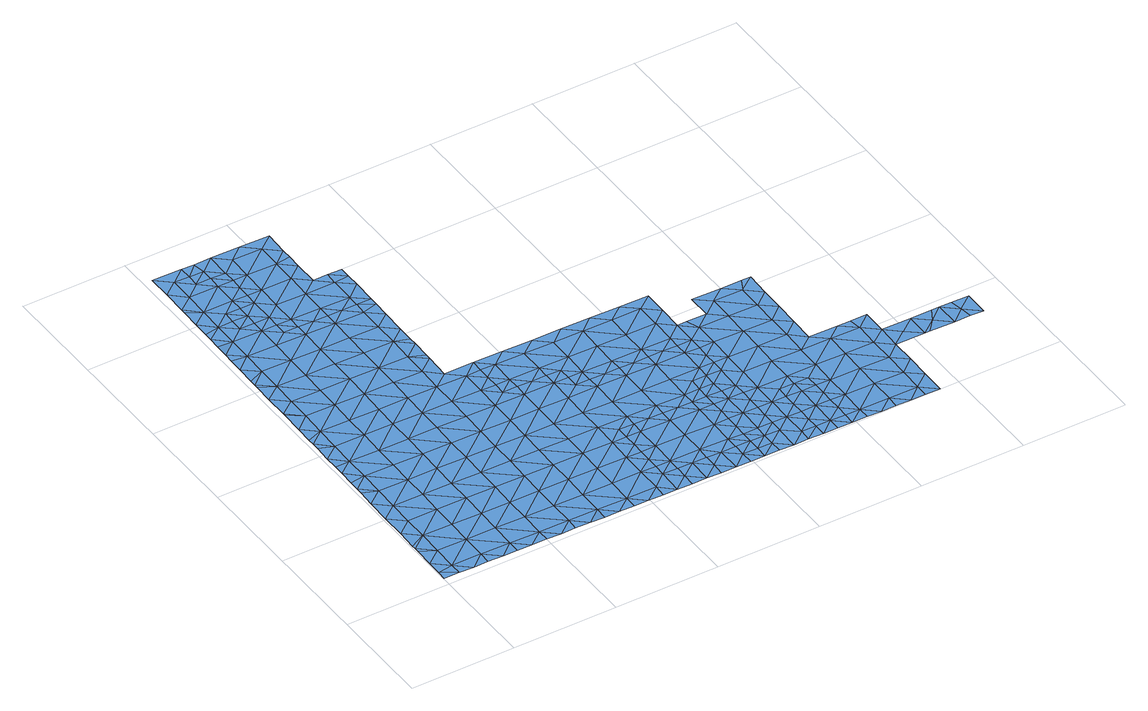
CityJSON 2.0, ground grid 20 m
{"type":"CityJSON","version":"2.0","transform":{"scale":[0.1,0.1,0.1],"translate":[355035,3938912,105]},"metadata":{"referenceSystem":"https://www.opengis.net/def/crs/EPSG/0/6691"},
"CityObjects":{
"waterbody1":{"type":"WaterBody","attributes":{"name":"9","class":"1140","function":"1","WaterBodyRiverFloodingRiskAttribute.description":"5","WaterBodyRiverFloodingRiskAttribute.rankOrg":"2","WaterBodyRiverFloodingRiskAttribute.adminType":"2","WaterBodyRiverFloodingRiskAttribute.scale":"L1"},"geometry":[{"type":"MultiSurface","lod":"1","boundaries":[[[0,1,2]],[[0,3,4]],[[2,3,0]],[[5,6,4]],[[5,7,6]],[[4,3,5]],[[8,9,7]],[[2,10,3]],[[5,8,7]],[[9,8,11]],[[12,13,11]],[[8,12,11]],[[3,14,5]],[[3,10,15]],[[5,14,8]],[[12,16,13]],[[17,13,16]],[[10,18,15]],[[3,15,14]],[[14,19,8]],[[8,20,12]],[[21,17,16]],[[22,17,21]],[[18,23,15]],[[24,22,21]],[[20,16,12]],[[25,24,26]],[[26,24,21]],[[27,14,15]],[[28,25,26]],[[8,19,20]],[[20,29,16]],[[16,30,21]],[[31,32,33]],[[32,28,26]],[[31,28,32]],[[15,23,27]],[[29,30,16]],[[21,30,26]],[[33,34,35]],[[14,36,19]],[[34,37,35]],[[34,33,32]],[[23,38,27]],[[39,32,26]],[[40,14,27]],[[37,41,42]],[[34,41,37]],[[41,43,42]],[[19,44,20]],[[38,45,27]],[[36,14,40]],[[26,30,39]],[[32,46,34]],[[47,48,49]],[[44,19,36]],[[47,43,48]],[[29,20,44]],[[43,41,48]],[[27,50,40]],[[50,27,45]],[[44,51,29]],[[48,52,49]],[[29,53,30]],[[32,39,54]],[[49,52,55]],[[46,32,54]],[[56,36,40]],[[41,34,46]],[[57,50,45]],[[50,58,40]],[[55,59,60]],[[46,61,41]],[[41,62,48]],[[60,59,63]],[[58,56,40]],[[53,29,51]],[[64,54,39]],[[55,52,59]],[[65,44,36]],[[61,62,41]],[[48,62,52]],[[39,30,64]],[[57,66,50]],[[67,63,68]],[[56,65,36]],[[65,51,44]],[[64,30,53]],[[69,67,68]],[[63,59,68]],[[52,70,59]],[[68,71,69]],[[54,72,46]],[[73,71,74]],[[66,75,50]],[[73,69,71]],[[50,75,58]],[[76,72,54]],[[77,53,51]],[[70,52,62]],[[74,78,79]],[[80,68,59]],[[54,64,76]],[[46,81,61]],[[82,77,51]],[[78,74,71]],[[82,51,65]],[[83,79,78]],[[75,84,58]],[[58,85,56]],[[86,62,61]],[[87,59,70]],[[75,66,88]],[[84,85,58]],[[89,90,91]],[[89,83,90]],[[77,92,53]],[[90,83,78]],[[71,68,80]],[[46,72,81]],[[56,93,65]],[[94,70,62]],[[64,53,92]],[[59,87,80]],[[88,95,75]],[[85,93,56]],[[93,82,65]],[[96,97,98]],[[76,64,92]],[[97,91,90]],[[96,91,97]],[[86,61,81]],[[99,100,98]],[[90,78,101]],[[71,80,102]],[[78,71,103]],[[95,104,75]],[[75,104,84]],[[99,98,97]],[[94,62,86]],[[87,70,94]],[[105,106,90]],[[103,71,102]],[[93,107,82]],[[82,108,77]],[[90,101,105]],[[76,92,109]],[[72,76,110]],[[97,90,106]],[[94,111,87]],[[101,78,103]],[[99,112,100]],[[87,113,80]],[[107,108,82]],[[110,76,109]],[[114,104,95]],[[111,113,87]],[[115,100,112]],[[104,116,84]],[[84,117,85]],[[118,102,80]],[[81,72,119]],[[120,99,97]],[[116,117,84]],[[121,101,103]],[[122,103,102]],[[108,123,77]],[[123,109,92]],[[119,72,110]],[[124,112,99]],[[86,81,119]],[[113,118,80]],[[85,125,93]],[[126,94,86]],[[92,77,123]],[[127,115,112]],[[97,106,128]],[[118,122,102]],[[114,129,104]],[[120,124,99]],[[117,125,85]],[[125,107,93]],[[130,110,109]],[[124,131,112]],[[126,111,94]],[[132,133,103]],[[128,106,134]],[[132,103,122]],[[131,127,112]],[[135,86,119]],[[120,97,128]],[[121,103,133]],[[136,116,104]],[[126,86,135]],[[137,108,107]],[[136,104,129]],[[134,138,128]],[[109,123,130]],[[139,122,118]],[[140,137,107]],[[141,124,120]],[[142,117,116]],[[143,144,110]],[[140,107,125]],[[145,123,108]],[[113,111,146]],[[147,148,128]],[[147,128,138]],[[110,130,143]],[[119,110,144]],[[136,129,149]],[[120,128,148]],[[111,126,146]],[[113,150,118]],[[151,141,120]],[[137,145,108]],[[152,116,136]],[[153,125,117]],[[135,119,144]],[[154,126,135]],[[155,130,123]],[[139,118,156]],[[151,120,148]],[[113,146,157]],[[149,158,136]],[[142,153,117]],[[153,140,125]],[[159,141,151]],[[145,155,123]],[[155,143,130]],[[116,152,142]],[[150,113,157]],[[118,150,156]],[[154,135,144]],[[154,160,126]],[[161,137,140]],[[162,157,146]],[[155,163,143]],[[143,164,144]],[[146,126,162]],[[165,156,150]],[[136,158,166]],[[144,167,154]],[[163,164,143]],[[161,140,153]],[[162,126,160]],[[168,145,137]],[[169,150,157]],[[152,136,170]],[[162,169,157]],[[158,171,166]],[[172,165,150]],[[170,173,152]],[[167,174,154]],[[175,168,137]],[[136,166,170]],[[154,174,160]],[[144,164,167]],[[176,155,145]],[[142,152,173]],[[137,161,175]],[[171,177,166]],[[178,162,160]],[[155,179,163]],[[180,178,160]],[[180,160,174]],[[150,181,172]],[[153,142,182]],[[177,183,166]],[[166,183,170]],[[184,164,163]],[[150,169,181]],[[182,142,173]],[[185,184,163]],[[155,176,179]],[[185,163,179]],[[186,167,164]],[[162,187,169]],[[188,162,178]],[[145,168,176]],[[161,153,189]],[[162,188,187]],[[190,191,170]],[[170,191,173]],[[190,170,183]],[[192,172,181]],[[193,181,169]],[[175,161,189]],[[194,186,164]],[[187,193,169]],[[194,164,184]],[[195,196,177]],[[177,196,183]],[[153,182,189]],[[197,182,173]],[[198,179,176]],[[199,197,173]],[[193,200,181]],[[173,191,199]],[[192,181,200]],[[201,183,196]],[[175,189,202]],[[200,203,192]],[[168,175,204]],[[176,205,198]],[[195,206,196]],[[207,208,182]],[[207,182,197]],[[204,175,202]],[[189,182,208]],[[209,201,196]],[[176,168,210]],[[209,196,206]],[[176,210,205]],[[189,211,202]],[[168,204,210]],[[212,209,206]],[[189,208,211]],[[213,205,210]],[[212,206,214]],[[211,208,215]],[[210,204,216]],[[217,209,212]],[[202,211,218]],[[204,202,219]],[[210,220,213]],[[214,221,212]],[[215,222,211]],[[223,220,210]],[[219,202,218]],[[210,216,223]],[[216,204,219]],[[224,212,221]],[[217,212,224]],[[225,218,211]],[[226,216,219]],[[211,222,225]],[[221,227,224]],[[228,219,218]],[[227,221,229]],[[225,222,230]],[[231,228,218]],[[226,219,232]],[[231,218,225]],[[233,224,227]],[[234,227,229]],[[230,235,225]],[[236,233,227]],[[232,219,228]],[[234,237,227]],[[237,236,227]],[[238,231,225]],[[238,225,235]],[[239,232,228]],[[240,228,231]],[[241,238,235]],[[242,239,228]],[[243,240,231]],[[243,231,238]],[[244,238,241]],[[242,228,240]],[[244,241,245]],[[244,246,238]],[[238,246,243]],[[247,242,240]],[[246,248,243]],[[243,248,240]],[[240,249,247]],[[250,248,246]],[[251,249,240]],[[248,251,240]],[[250,252,248]],[[253,249,251]],[[252,254,248]],[[248,254,251]],[[250,255,252]],[[254,256,251]],[[256,257,251]],[[253,251,257]]]}]},
"waterbody2":{"type":"WaterBody","attributes":{"name":"9","class":"1140","function":"1","WaterBodyRiverFloodingRiskAttribute.description":"5","WaterBodyRiverFloodingRiskAttribute.rankOrg":"1","WaterBodyRiverFloodingRiskAttribute.adminType":"2","WaterBodyRiverFloodingRiskAttribute.scale":"L1"},"geometry":[{"type":"MultiSurface","lod":"1","boundaries":[[[258,259,260]],[[258,260,261]],[[261,260,262]],[[263,262,260]],[[264,265,266]],[[266,265,267]],[[268,267,265]],[[269,267,268]],[[270,267,269]],[[258,261,271]],[[258,271,159]],[[267,270,272]],[[273,274,271]],[[105,101,275]],[[275,101,121]],[[133,132,276]],[[258,159,259]],[[139,156,276]],[[276,156,277]],[[156,165,277]],[[165,172,277]],[[277,269,276]],[[276,269,278]],[[269,279,278]],[[279,269,268]],[[268,280,279]],[[279,280,281]],[[282,281,280]],[[282,263,281]],[[279,281,283]],[[283,281,259]],[[259,148,283]],[[151,148,259]],[[141,159,274]],[[148,147,283]],[[138,134,275]],[[134,106,275]],[[138,275,133]],[[138,133,278]],[[283,138,278]],[[147,138,283]],[[278,279,283]],[[278,133,276]],[[132,122,139]],[[121,133,275]],[[106,105,275]],[[141,274,124]],[[271,274,159]],[[259,159,151]],[[259,281,260]],[[263,260,281]],[[270,269,277]],[[266,267,272]],[[270,277,172]],[[132,139,276]],[[203,272,270]],[[192,203,270]],[[172,192,270]],[[127,131,273]],[[274,273,131]],[[274,131,124]]]}]},
"waterbody3":{"type":"WaterBody","attributes":{"name":"9","class":"1140","function":"1","WaterBodyRiverFloodingRiskAttribute.description":"5","WaterBodyRiverFloodingRiskAttribute.rankOrg":"1","WaterBodyRiverFloodingRiskAttribute.adminType":"2","WaterBodyRiverFloodingRiskAttribute.scale":"L1"},"geometry":[{"type":"MultiSurface","lod":"1","boundaries":[[[284,285,286]],[[287,288,284]],[[288,287,289]],[[290,245,241]],[[290,241,286]],[[241,235,286]],[[286,235,291]],[[235,230,291]],[[292,291,293]],[[291,294,293]],[[294,197,293]],[[207,197,294]],[[208,207,215]],[[215,207,294]],[[215,294,222]],[[222,294,291]],[[295,285,284]],[[217,224,296]],[[230,222,291]],[[233,236,287]],[[289,287,236]],[[224,233,287]],[[296,224,287]],[[199,191,293]],[[191,297,293]],[[190,297,191]],[[190,183,297]],[[201,209,297]],[[296,297,209]],[[297,296,292]],[[284,292,296]],[[284,286,292]],[[288,295,284]],[[285,290,286]],[[292,286,291]],[[287,284,296]],[[217,296,209]],[[297,183,201]],[[297,292,293]],[[293,197,199]]]}]},
"waterbody4":{"type":"WaterBody","attributes":{"name":"9","class":"1140","function":"1","WaterBodyRiverFloodingRiskAttribute.description":"5","WaterBodyRiverFloodingRiskAttribute.rankOrg":"2","WaterBodyRiverFloodingRiskAttribute.adminType":"2","WaterBodyRiverFloodingRiskAttribute.scale":"L1"},"geometry":[{"type":"MultiSurface","lod":"1","boundaries":[[[290,298,245]],[[299,245,298]],[[299,298,300]],[[236,301,289]],[[289,302,288]],[[301,303,302]],[[302,304,288]],[[305,304,306]],[[298,307,308]],[[289,301,302]],[[308,300,298]],[[305,307,304]],[[295,288,304]],[[298,304,307]],[[298,290,285]],[[304,298,285]],[[295,304,285]],[[304,302,306]],[[303,301,309]],[[303,306,302]]]}]},
"waterbody5":{"type":"WaterBody","attributes":{"name":"9","class":"1140","function":"1","WaterBodyRiverFloodingRiskAttribute.description":"5","WaterBodyRiverFloodingRiskAttribute.rankOrg":"2","WaterBodyRiverFloodingRiskAttribute.adminType":"2","WaterBodyRiverFloodingRiskAttribute.scale":"L1"},"geometry":[{"type":"MultiSurface","lod":"1","boundaries":[[[310,311,312]],[[313,314,315]],[[316,314,313]],[[317,316,313]],[[313,315,318]],[[319,312,311]],[[312,320,321]],[[322,323,315]],[[315,314,322]],[[324,317,313]],[[325,317,324]],[[310,312,323]],[[312,315,323]],[[321,315,312]],[[326,315,321]],[[315,326,318]],[[318,324,313]],[[317,327,316]],[[328,320,312]],[[319,328,312]]]}]},
"waterbody6":{"type":"WaterBody","attributes":{"name":"9","class":"1140","function":"1","WaterBodyRiverFloodingRiskAttribute.description":"5","WaterBodyRiverFloodingRiskAttribute.rankOrg":"1","WaterBodyRiverFloodingRiskAttribute.adminType":"2","WaterBodyRiverFloodingRiskAttribute.scale":"L1"},"geometry":[{"type":"MultiSurface","lod":"1","boundaries":[[[329,330,331]],[[330,329,332]],[[333,330,332]],[[333,332,334]],[[332,335,334]],[[336,335,332]],[[337,335,336]],[[338,335,337]],[[338,220,335]],[[213,220,338]],[[198,205,339]],[[205,338,339]],[[339,338,340]],[[340,184,339]],[[184,340,194]],[[185,179,339]],[[303,309,341]],[[341,309,342]],[[309,343,342]],[[343,309,344]],[[345,343,344]],[[346,342,343]],[[346,310,342]],[[310,346,311]],[[347,348,349]],[[348,350,349]],[[350,351,349]],[[352,353,354]],[[352,355,353]],[[356,357,352]],[[358,359,360]],[[358,361,359]],[[361,362,359]],[[362,363,359]],[[362,364,363]],[[365,364,362]],[[366,364,365]],[[366,367,364]],[[368,369,333]],[[368,370,369]],[[249,370,368]],[[253,370,249]],[[253,257,370]],[[256,254,371]],[[372,371,254]],[[363,371,372]],[[363,372,373]],[[373,372,374]],[[255,374,372]],[[300,374,255]],[[300,375,374]],[[300,308,375]],[[305,306,376]],[[376,306,341]],[[314,376,341]],[[316,376,314]],[[316,327,376]],[[324,318,377]],[[378,377,318]],[[378,379,377]],[[379,378,380]],[[380,378,381]],[[321,381,378]],[[326,321,378]],[[323,322,341]],[[380,381,382]],[[382,349,380]],[[383,380,349]],[[380,383,379]],[[384,383,351]],[[385,386,387]],[[386,388,389]],[[388,375,389]],[[389,375,327]],[[386,389,325]],[[317,325,389]],[[386,325,377]],[[377,387,386]],[[379,387,377]],[[318,326,378]],[[324,377,325]],[[389,327,317]],[[327,375,376]],[[307,376,375]],[[322,314,341]],[[307,305,376]],[[299,300,390]],[[299,390,245]],[[244,245,390]],[[250,246,244]],[[250,390,255]],[[368,242,247]],[[368,391,242]],[[368,334,391]],[[334,392,391]],[[392,232,391]],[[226,232,392]],[[223,216,392]],[[223,392,220]],[[216,226,392]],[[391,232,239]],[[239,242,391]],[[250,244,390]],[[308,307,375]],[[388,374,375]],[[390,300,255]],[[252,255,372]],[[373,374,388]],[[393,363,373]],[[252,372,254]],[[257,256,371]],[[257,371,364]],[[370,257,367]],[[247,249,368]],[[369,370,367]],[[367,257,364]],[[394,395,365]],[[365,362,394]],[[364,371,363]],[[363,393,359]],[[359,393,360]],[[396,397,385]],[[355,398,353]],[[352,354,356]],[[354,399,356]],[[356,399,400]],[[400,401,356]],[[351,383,349]],[[382,347,349]],[[381,321,320]],[[310,323,342]],[[342,323,341]],[[306,303,341]],[[309,301,344]],[[186,194,340]],[[402,403,404]],[[402,361,403]],[[361,402,394]],[[394,402,405]],[[405,402,406]],[[186,340,407]],[[407,340,337]],[[408,407,337]],[[339,184,185]],[[179,198,339]],[[205,213,338]],[[220,392,335]],[[340,338,337]],[[336,408,337]],[[408,336,409]],[[409,336,332]],[[334,335,392]],[[333,334,368]],[[405,395,394]],[[361,394,362]],[[403,361,358]],[[406,402,404]],[[357,356,401]],[[329,409,332]],[[353,410,354]],[[237,234,344]],[[301,237,344]],[[236,237,301]],[[320,328,381]],[[328,411,381]],[[411,412,381]],[[413,414,415]],[[410,353,413]],[[416,417,396]],[[417,397,396]],[[418,369,367]],[[369,418,419]],[[333,369,419]],[[379,383,420]],[[384,420,383]],[[379,420,387]],[[421,387,420]],[[421,385,387]],[[385,421,396]],[[422,396,421]],[[421,415,422]],[[423,386,385]],[[388,386,423]],[[423,373,388]],[[373,423,393]],[[424,393,423]],[[360,393,424]],[[397,424,385]],[[385,424,423]],[[420,415,421]],[[416,396,422]],[[414,398,422]],[[413,353,398]],[[413,398,414]],[[414,422,415]],[[384,415,420]],[[425,347,382]],[[425,382,412]],[[412,382,381]],[[345,344,234]],[[331,419,426]],[[331,330,419]],[[330,333,419]],[[426,419,418]]]}]}
},
"vertices":[
[2,34,5],[1,16,5],[30,16,5],[30,39,5],[2,62,5],[31,85,5],[3,99,5],[3,109,5],[32,131,5],[3,116,5],[58,15,5],[4,155,5],[32,177,5],[4,201,5],[87,84,5],[87,38,5],[33,224,5],[5,247,5],[86,15,5],[88,130,5],[89,177,5],[34,270,5],[6,280,6],[115,14,5],[6,293,6],[6,311,6],[35,316,5],[143,37,5],[7,340,6],[90,223,5],[90,269,5],[7,361,6],[35,362,5],[7,386,6],[36,409,5],[8,418,6],[145,129,5],[8,432,6],[143,14,5],[91,315,5],[144,83,5],[37,455,5],[8,444,6],[9,478,6],[146,176,5],[171,13,5],[93,408,5],[10,522,6],[38,501,6],[10,525,6],[200,36,5],[146,222,5],[38,547,6],[147,268,5],[92,361,5],[10,571,6],[201,128,5],[200,13,5],[201,82,5],[39,593,6],[11,609,6],[93,454,5],[94,500,6],[11,617,6],[148,314,5],[202,175,5],[228,12,5],[11,628,6],[40,640,6],[12,663,6],[95,546,6],[41,686,6],[149,407,5],[12,691,6],[13,709,6],[257,35,5],[149,360,5],[204,267,5],[41,732,6],[13,733,7],[96,639,6],[150,453,5],[203,221,5],[13,756,7],[257,81,5],[258,128,5],[151,499,6],[96,592,6],[256,12,5],[14,772,7],[42,778,6],[14,802,7],[204,313,5],[259,174,5],[152,545,6],[285,12,5],[15,838,7],[43,824,6],[15,848,7],[44,871,6],[16,894,7],[70,755,6],[97,685,6],[98,731,6],[313,34,5],[70,778,6],[71,801,6],[260,220,5],[260,266,5],[205,360,5],[206,406,5],[152,592,6],[44,917,6],[153,638,6],[313,11,4],[16,940,7],[314,80,5],[315,127,5],[154,684,6],[207,452,5],[100,870,6],[98,754,6],[126,708,6],[261,312,5],[72,893,6],[315,173,5],[208,544,6],[73,940,6],[99,824,6],[341,11,4],[262,359,5],[73,916,6],[126,731,6],[127,754,6],[99,800,6],[208,498,6],[370,33,5],[317,265,5],[127,800,6],[154,707,6],[316,219,5],[101,893,6],[371,126,5],[263,405,5],[263,451,5],[318,311,5],[209,591,6],[128,823,6],[128,846,6],[370,10,4],[211,683,6],[129,869,6],[371,79,5],[372,172,5],[264,497,6],[319,358,5],[183,707,6],[210,637,6],[398,10,4],[129,892,6],[265,543,6],[373,218,5],[266,590,6],[319,404,5],[320,450,5],[211,706,6],[427,32,5],[292,474,5],[374,311,5],[266,636,6],[427,79,5],[426,9,4],[239,706,6],[428,125,5],[293,520,6],[374,264,5],[375,357,5],[454,9,4],[294,566,6],[347,380,5],[293,531,6],[267,682,6],[429,171,5],[455,55,5],[348,427,5],[348,403,5],[349,473,5],[294,612,6],[294,581,6],[430,217,5],[456,78,5],[456,101,5],[268,705,6],[295,659,6],[348,450,5],[483,8,4],[483,31,5],[457,147,5],[376,380,5],[456,124,5],[296,689,6],[484,55,5],[430,263,5],[296,705,6],[431,310,5],[404,379,5],[511,8,4],[457,171,5],[457,194,5],[512,54,5],[432,356,5],[486,216,5],[540,30,5],[432,379,5],[539,7,4],[486,193,5],[460,332,5],[540,54,5],[487,262,5],[488,309,5],[460,378,5],[568,7,4],[514,193,5],[460,355,5],[568,53,4],[543,215,5],[488,332,5],[596,30,4],[544,308,5],[596,6,4],[542,192,5],[544,262,5],[516,331,5],[597,53,4],[624,6,4],[571,192,4],[625,52,4],[625,29,4],[599,214,4],[545,331,5],[601,307,5],[599,191,4],[573,330,5],[600,261,5],[628,214,4],[627,191,4],[628,237,5],[601,330,5],[657,260,5],[630,330,5],[656,237,5],[658,306,5],[685,259,5],[658,329,5],[685,282,5],[685,236,5],[686,305,5],[686,329,5],
[158,915,6],[157,869,6],[214,914,6],[186,938,6],[243,937,6],[242,891,6],[297,797,6],[270,798,6],[297,777,6],[269,775,6],[241,798,6],[212,775,6],[268,728,6],[130,939,6],[297,751,6],[97,939,6],[101,916,6],[99,777,6],[155,730,6],[211,729,6],[155,776,6],[213,822,6],[241,844,6],[214,868,6],[242,872,6],[156,823,6],
[598,122,4],[627,145,4],[599,168,4],[597,76,4],[626,98,4],[625,75,4],[627,168,4],[542,169,5],[541,123,5],[485,124,5],[485,170,5],[626,122,4],[541,77,5],[484,78,5],
[655,167,4],[656,190,4],[684,190,4],[653,52,4],[654,75,4],[682,74,4],[655,121,4],[683,121,4],[682,98,4],[683,144,4],[684,167,4],[682,51,4],
[738,27,4],[738,4,4],[766,27,4],[768,119,4],[739,97,4],[767,73,4],[739,120,4],[768,142,4],[796,96,4],[766,4,4],[795,26,4],[795,49,4],[739,73,4],[738,50,4],[796,119,4],[796,142,4],[795,73,4],[740,143,4],[794,3,4],
[575,469,5],[603,446,5],[632,468,5],[547,446,5],[602,399,5],[546,400,5],[489,401,5],[490,447,5],[433,448,5],[433,402,5],[376,403,5],[377,449,5],[710,74,4],[710,28,4],[681,5,4],[653,29,4],[653,6,4],[709,5,4],[908,1,4],[936,1,4],[936,24,4],[964,0,4],[965,47,4],[1080,184,4],[1052,161,4],[1080,137,4],[1065,184,4],[1108,160,4],[1103,183,4],[856,326,5],[827,303,5],[855,280,5],[828,349,5],[772,350,5],[771,304,5],[715,351,5],[744,374,5],[705,375,5],[687,375,5],[602,353,5],[659,398,5],[658,352,5],[714,305,5],[713,259,5],[770,258,5],[713,213,4],[712,166,4],[711,120,4],[824,118,4],[824,72,4],[881,117,4],[880,71,4],[823,26,4],[880,25,4],[937,70,4],[966,93,4],[883,210,4],[825,165,4],[882,164,4],[769,212,4],[769,165,4],[656,214,4],[545,354,5],[488,355,5],[827,257,5],[772,397,5],[744,420,5],[939,209,4],[911,232,4],[1024,184,4],[1111,137,4],[1136,136,4],[1137,183,4],[829,396,5],[857,372,5],[858,418,5],[801,419,5],[840,419,5],[405,472,5],[462,471,5],[519,470,5],[1033,138,4],[823,3,4],[851,2,4],[1023,138,4],[995,162,4],[966,139,4],[968,232,4],[936,232,4],[688,421,5],[660,445,5],[938,116,4],[938,163,4],[967,185,4],[826,211,4],[855,233,4],[879,2,4],[688,467,5]
]}
